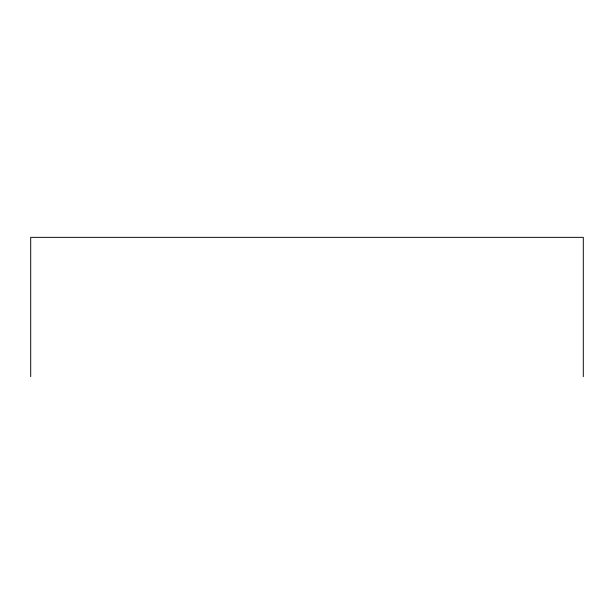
<?xml version="1.0" encoding="UTF-8"?>
<svg xmlns="http://www.w3.org/2000/svg" width="614" height="614" viewBox="0 0 614 614"><rect width="100%" height="100%" fill="white"/><g stroke="black" fill="none" stroke-linecap="round" stroke-linejoin="round"><path stroke-width="0.92" d="M583.3 376.651L583.3 237.349L30.7 237.349L30.7 376.651"/></g></svg>
